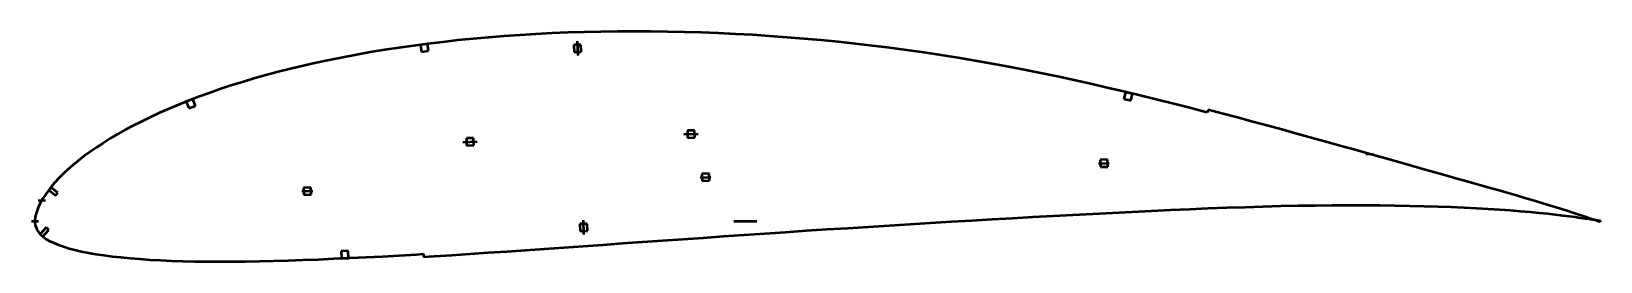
# Model space of a CAD drawing. Header units: metres. Extents: x -308 to 572, y -23 to 106.
import ezdxf

# ---------------------------------------------------------------- set-up
doc = ezdxf.new("R2010")
doc.units = ezdxf.units.M
for name, color, linetype, lineweight in [('FoilLayer', 1, 'Continuous', 50), ('StringerLayer', 1, 'Continuous', 50), ('SubLayer', 1, 'Continuous', 50)]:
    doc.layers.add(name, color=color, linetype=linetype, lineweight=lineweight)

msp = doc.modelspace()

# ---------------------------------------------------------------- linework, layer by layer
at = {"layer": 'FoilLayer'}
for p, q in [((-6.98, 105.76), (-16.03, 105.39)), ((2.17, 106.05), (-6.98, 105.76)), ((11.37, 106.25), (2.17, 106.05)), ((20.65, 106.38), (11.37, 106.25)), ((29.98, 106.45), (20.65, 106.38)), ((39.34, 106.41), (29.98, 106.45)), ((48.75, 106.29), (39.34, 106.41)), ((58.2, 106.08), (48.75, 106.29)), ((67.71, 105.79), (58.2, 106.08)), ((77.25, 105.42), (67.71, 105.79)), ((-101.99, 97.24), (-110.02, 96.02)), ((-93.84, 98.4), (-101.99, 97.24)), ((-85.58, 99.48), (-93.84, 98.4)), ((-77.21, 100.5), (-85.58, 99.48)), ((-68.74, 101.45), (-77.21, 100.5)), ((-60.2, 102.3), (-68.74, 101.45)), ((-51.55, 103.07), (-60.2, 102.3)), ((-42.8, 103.76), (-51.55, 103.07)), ((-33.94, 104.38), (-42.8, 103.76)), ((-25.02, 104.93), (-33.94, 104.38)), ((-16.03, 105.39), (-25.02, 104.93)), ((86.82, 104.97), (77.25, 105.42)), ((96.4, 104.43), (86.82, 104.97)), ((106, 103.81), (96.4, 104.43)), ((115.63, 103.1), (106, 103.81)), ((125.27, 102.32), (115.63, 103.1)), ((134.91, 101.45), (125.27, 102.32)), ((144.56, 100.51), (134.91, 101.45)), ((154.2, 99.49), (144.56, 100.51)), ((163.82, 98.37), (154.2, 99.49)), ((173.44, 97.18), (163.82, 98.37)), ((183.05, 95.9), (173.44, 97.18)), ((-148.31, 88.8), (-155.57, 87.17)), ((-140.91, 90.38), (-148.31, 88.8)), ((-133.37, 91.89), (-140.91, 90.38)), ((-125.7, 93.34), (-133.37, 91.89)), ((-117.92, 94.72), (-125.7, 93.34)), ((-110.02, 96.02), (-117.92, 94.72)), ((192.64, 94.55), (183.05, 95.9)), ((202.22, 93.12), (192.64, 94.55)), ((211.76, 91.61), (202.22, 93.12)), ((221.27, 90.02), (211.76, 91.61)), ((230.75, 88.35), (221.27, 90.02)), ((240.21, 86.6), (230.75, 88.35)), ((-183.16, 79.96), (-189.69, 78.02)), ((-176.47, 81.86), (-183.16, 79.96)), ((-169.64, 83.7), (-176.47, 81.86)), ((-162.67, 85.47), (-169.64, 83.7)), ((-155.57, 87.17), (-162.67, 85.47)), ((249.63, 84.78), (240.21, 86.6)), ((259.02, 82.9), (249.63, 84.78)), ((268.36, 80.96), (259.02, 82.9)), ((277.65, 78.93), (268.36, 80.96)), ((-208.34, 71.88), (-214.23, 69.72)), ((-202.28, 73.98), (-208.34, 71.88)), ((-196.07, 76.03), (-202.28, 73.98)), ((-189.69, 78.02), (-196.07, 76.03)), ((286.91, 76.84), (277.65, 78.93)), ((296.15, 74.69), (286.91, 76.84)), ((305.36, 72.5), (296.15, 74.69)), ((314.53, 70.31), (305.36, 72.5)), ((-230.95, 63.03), (-236.17, 60.73)), ((-225.55, 65.29), (-230.95, 63.03)), ((-219.98, 67.52), (-225.55, 65.29)), ((-214.23, 69.72), (-219.98, 67.52)), ((323.64, 68.08), (314.53, 70.31)), ((332.66, 65.83), (323.64, 68.08)), ((341.61, 63.55), (332.66, 65.83)), ((350.49, 61.26), (341.61, 63.55)), ((351.89, 62.49), (351.49, 61)), ((359.69, 60.44), (351.89, 62.49)), ((-250.8, 53.61), (-255.32, 51.21)), ((-246.09, 56.02), (-250.8, 53.61)), ((-241.21, 58.39), (-246.09, 56.02)), ((-236.17, 60.73), (-241.21, 58.39)), ((351.49, 61), (350.49, 61.26)), ((368.41, 58.13), (359.69, 60.44)), ((377.04, 55.82), (368.41, 58.13)), ((385.57, 53.49), (377.04, 55.82)), ((394.01, 51.17), (385.57, 53.49)), ((-263.79, 46.34), (-267.75, 43.88)), ((-259.66, 48.77), (-263.79, 46.34)), ((-255.32, 51.21), (-259.66, 48.77)), ((402.34, 48.88), (394.01, 51.17)), ((410.55, 46.62), (402.34, 48.88)), ((418.63, 44.39), (410.55, 46.62)), ((426.57, 42.17), (418.63, 44.39)), ((-278.51, 36.42), (-281.71, 33.94)), ((-275.11, 38.9), (-278.51, 36.42)), ((-271.51, 41.4), (-275.11, 38.9)), ((-267.75, 43.88), (-271.51, 41.4)), ((434.37, 39.98), (426.57, 42.17)), ((442.04, 37.83), (434.37, 39.98)), ((449.56, 35.73), (442.04, 37.83)), ((456.89, 33.67), (449.56, 35.73)), ((-290.12, 26.57), (-292.55, 24.13)), ((-287.51, 29.03), (-290.12, 26.57)), ((-284.71, 31.49), (-287.51, 29.03)), ((-281.71, 33.94), (-284.71, 31.49)), ((464.06, 31.64), (456.89, 33.67)), ((471.04, 29.67), (464.06, 31.64)), ((477.86, 27.75), (471.04, 29.67)), ((484.47, 25.88), (477.86, 27.75)), ((-296.82, 19.34), (-298.66, 17)), ((-294.78, 21.71), (-296.82, 19.34)), ((-292.55, 24.13), (-294.78, 21.71)), ((490.9, 24.07), (484.47, 25.88)), ((497.1, 22.32), (490.9, 24.07)), ((503.09, 20.61), (497.1, 22.32)), ((508.88, 18.97), (503.09, 20.61)), ((514.43, 17.39), (508.88, 18.97)), ((-302.95, 10.33), (-303.94, 8.3)), ((-301.72, 12.51), (-302.95, 10.33)), ((-300.29, 14.72), (-301.72, 12.51)), ((-298.66, 17), (-300.29, 14.72)), ((402.43, 8.78), (412.02, 8.92)), ((412.02, 8.92), (421.38, 9)), ((421.38, 9), (430.55, 9.07)), ((430.55, 9.07), (439.53, 9.07)), ((439.53, 9.07), (448.29, 9.01)), ((448.29, 9.01), (456.8, 8.9)), ((456.8, 8.9), (465.05, 8.75)), ((519.74, 15.87), (514.43, 17.39)), ((524.82, 14.41), (519.74, 15.87)), ((529.65, 13.01), (524.82, 14.41)), ((534.23, 11.65), (529.65, 13.01)), ((538.57, 10.36), (534.23, 11.65)), ((542.66, 9.12), (538.57, 10.36)), ((546.51, 7.94), (542.66, 9.12)), ((-305.79, 2.38), (-306, 0.26)), ((-306, 0.26), (-306, -0.24)), ((-305.38, 4.47), (-305.79, 2.38)), ((-304.79, 6.12), (-305.38, 4.47)), ((-303.94, 8.3), (-304.79, 6.12)), ((207.92, -0.18), (219.42, 0.48)), ((219.42, 0.48), (230.88, 1.16)), ((230.88, 1.16), (242.32, 1.82)), ((242.32, 1.82), (253.7, 2.45)), ((253.7, 2.45), (264.98, 3.05)), ((264.98, 3.05), (276.17, 3.64)), ((276.17, 3.64), (287.3, 4.25)), ((287.3, 4.25), (298.35, 4.82)), ((298.35, 4.82), (309.32, 5.35)), ((309.32, 5.35), (320.16, 5.85)), ((320.16, 5.85), (330.88, 6.35)), ((330.88, 6.35), (341.5, 6.84)), ((341.5, 6.84), (352.02, 7.28)), ((352.02, 7.28), (362.41, 7.66)), ((362.41, 7.66), (372.64, 7.99)), ((372.64, 7.99), (382.71, 8.31)), ((382.71, 8.31), (392.65, 8.58)), ((392.65, 8.58), (402.43, 8.78)), ((465.05, 8.75), (473.06, 8.56)), ((473.06, 8.56), (480.83, 8.33)), ((480.83, 8.33), (488.32, 8.05)), ((488.32, 8.05), (495.52, 7.73)), ((495.52, 7.73), (502.43, 7.39)), ((502.43, 7.39), (509.07, 7.02)), ((509.07, 7.02), (515.42, 6.62)), ((515.42, 6.62), (521.44, 6.16)), ((521.44, 6.16), (527.14, 5.69)), ((527.14, 5.69), (532.5, 5.23)), ((532.5, 5.23), (537.56, 4.76)), ((537.56, 4.76), (542.28, 4.28)), ((542.28, 4.28), (546.66, 3.8)), ((550.09, 6.83), (546.51, 7.94)), ((546.66, 3.8), (550.71, 3.32)), ((553.41, 5.78), (550.09, 6.83)), ((550.71, 3.32), (554.39, 2.86)), ((556.47, 4.8), (553.41, 5.78)), ((554.39, 2.86), (557.73, 2.42)), ((559.27, 3.89), (556.47, 4.8)), ((557.73, 2.42), (560.7, 2.01)), ((561.8, 3.05), (559.27, 3.89)), ((560.7, 2.01), (563.34, 1.64)), ((564.07, 2.29), (561.8, 3.05)), ((563.34, 1.64), (565.62, 1.32)), ((566.06, 1.62), (564.07, 2.29)), ((565.62, 1.32), (567.57, 1.03)), ((567.77, 1.04), (566.06, 1.62)), ((567.57, 1.03), (569.16, 0.8)), ((569.2, 0.54), (567.77, 1.04)), ((569.16, 0.8), (570.42, 0.6)), ((570.33, 0.15), (569.2, 0.54)), ((571.16, -0.14), (570.33, 0.15)), ((570.42, 0.6), (571.32, 0.46)), ((571.32, 0.46), (571.89, 0.38)), ((572.08, 0.35), (571.85, -0.38)), ((571.89, 0.38), (572.08, 0.35)), ((-306, -0.24), (-305.82, -2.18)), ((-305.82, -2.18), (-305.39, -3.56)), ((-305.39, -3.56), (-304.75, -4.9)), ((-304.75, -4.9), (-303.83, -6.24)), ((-303.83, -6.24), (-302.7, -7.53)), ((-302.7, -7.53), (-301.3, -8.79)), ((-301.3, -8.79), (-299.66, -9.97)), ((68.76, -9.2), (80.25, -8.4)), ((80.25, -8.4), (91.77, -7.63)), ((91.77, -7.63), (103.31, -6.85)), ((103.31, -6.85), (114.88, -6.05)), ((114.88, -6.05), (126.52, -5.26)), ((126.52, -5.26), (138.18, -4.5)), ((138.18, -4.5), (149.83, -3.77)), ((149.83, -3.77), (161.47, -3.04)), ((161.47, -3.04), (173.09, -2.29)), ((173.09, -2.29), (184.73, -1.56)), ((184.73, -1.56), (196.34, -0.86)), ((196.34, -0.86), (207.92, -0.18)), ((571.68, -0.32), (571.16, -0.14)), ((571.85, -0.38), (571.68, -0.32)), ((-299.66, -9.97), (-297.74, -11.09)), ((-297.74, -11.09), (-295.47, -12.15)), ((-295.47, -12.15), (-292.87, -13.19)), ((-292.87, -13.19), (-289.99, -14.2)), ((-289.99, -14.2), (-286.89, -15.17)), ((-286.89, -15.17), (-283.54, -16.06)), ((-283.54, -16.06), (-279.9, -16.88)), ((-279.9, -16.88), (-275.98, -17.65)), ((-62.03, -18.28), (-51.78, -17.58)), ((-51.78, -17.58), (-41.38, -16.87)), ((-41.38, -16.87), (-30.83, -16.16)), ((-30.83, -16.16), (-20.17, -15.45)), ((-20.17, -15.45), (-9.4, -14.71)), ((-9.4, -14.71), (1.47, -13.93)), ((1.47, -13.93), (12.47, -13.15)), ((12.47, -13.15), (23.58, -12.36)), ((23.58, -12.36), (34.77, -11.6)), ((34.77, -11.6), (46.02, -10.82)), ((46.02, -10.82), (57.35, -10.01)), ((57.35, -10.01), (68.76, -9.2)), ((-275.98, -17.65), (-271.79, -18.38)), ((-271.79, -18.38), (-267.37, -19.07)), ((-267.37, -19.07), (-262.72, -19.68)), ((-262.72, -19.68), (-257.81, -20.21)), ((-257.81, -20.21), (-252.61, -20.68)), ((-252.61, -20.68), (-247.15, -21.12)), ((-247.15, -21.12), (-241.48, -21.53)), ((-241.48, -21.53), (-235.6, -21.87)), ((-235.6, -21.87), (-229.48, -22.12)), ((-229.48, -22.12), (-223.11, -22.32)), ((-223.11, -22.32), (-216.48, -22.46)), ((-216.48, -22.46), (-209.64, -22.56)), ((-209.64, -22.56), (-202.6, -22.61)), ((-202.6, -22.61), (-195.35, -22.58)), ((-195.35, -22.58), (-187.85, -22.48)), ((-187.85, -22.48), (-180.11, -22.34)), ((-180.11, -22.34), (-172.16, -22.17)), ((-172.16, -22.17), (-164.03, -21.96)), ((-164.03, -21.96), (-155.71, -21.68)), ((-155.71, -21.68), (-147.18, -21.35)), ((-147.18, -21.35), (-138.43, -20.96)), ((-138.43, -20.96), (-129.48, -20.57)), ((-129.48, -20.57), (-120.37, -20.14)), ((-120.37, -20.14), (-111.1, -19.66)), ((-111.1, -19.66), (-101.65, -19.12)), ((-101.65, -19.12), (-92, -18.54)), ((-92, -18.54), (-88.12, -18.31)), ((-88.12, -18.31), (-88.03, -19.86)), ((-88.03, -19.86), (-82.08, -19.51)), ((-82.08, -19.51), (-72.12, -18.91)), ((-72.12, -18.91), (-62.03, -18.28))]:
    msp.add_line(p, q, dxfattribs=at)
at = {"layer": 'StringerLayer'}
for p, q in [((-85.76, 99.46), (-89.72, 98.94)), ((-89.72, 98.94), (-89.2, 94.97)), ((-85.23, 95.49), (-85.76, 99.46)), ((-89.2, 94.97), (-85.23, 95.49)), ((305.59, 72.45), (304.66, 68.56)), ((309.48, 71.52), (305.59, 72.45)), ((308.54, 67.63), (309.48, 71.52)), ((-217.42, 68.5), (-221.15, 67.07)), ((-221.15, 67.07), (-219.72, 63.34)), ((-219.72, 63.34), (-215.99, 64.77)), ((-215.99, 64.77), (-217.42, 68.5)), ((304.66, 68.56), (308.54, 67.63)), ((-297.01, 19.09), (-298.24, 17.52)), ((-293.08, 16.01), (-297.01, 19.09)), ((-298.24, 17.52), (-294.31, 14.43)), ((-294.31, 14.43), (-293.08, 16.01)), ((-299.7, -3.5), (-303.02, -7.24)), ((-303.02, -7.24), (-301.52, -8.57)), ((-301.52, -8.57), (-298.21, -4.83)), ((-298.21, -4.83), (-299.7, -3.5)), ((-130.27, -16.6), (-134.26, -16.77)), ((-134.26, -16.77), (-134.09, -20.77)), ((-130.09, -20.59), (-130.27, -16.6)), ((-134.09, -20.77), (-130.09, -20.59))]:
    msp.add_line(p, q, dxfattribs=at)
at = {"layer": 'SubLayer'}
for p, q in [((0.18, 98.99), (-3.82, 98.85)), ((-3.82, 98.85), (-3.68, 94.85)), ((-1.89, 100.92), (-1.61, 92.92)), ((0.32, 94.99), (0.18, 98.99)), ((-3.68, 94.85), (0.32, 94.99)), ((-65.96, 44.44), (-57.96, 44.72)), ((-60.03, 46.65), (-64.03, 46.51)), ((-64.03, 46.51), (-63.89, 42.52)), ((-59.89, 42.66), (-60.03, 46.65)), ((57.96, 48.77), (65.96, 49.05)), ((63.89, 50.98), (59.89, 50.84)), ((59.89, 50.84), (60.03, 46.84)), ((60.03, 46.84), (64.03, 46.98)), ((64.03, 46.98), (63.89, 50.98)), ((-63.89, 42.52), (-59.89, 42.66)), ((440.48, 37.64), (444.48, 37.78)), ((72.09, 26.77), (68.09, 26.63)), ((68.09, 26.63), (68.23, 22.64)), ((72.22, 22.78), (72.09, 26.77)), ((290.55, 32.4), (296.55, 32.61)), ((295.48, 34.57), (291.48, 34.43)), ((291.48, 34.43), (291.62, 30.44)), ((291.62, 30.44), (295.62, 30.58)), ((295.62, 30.58), (295.48, 34.57)), ((-151.31, 18.97), (-155.31, 18.83)), ((-155.31, 18.83), (-155.17, 14.83)), ((-151.17, 14.97), (-151.31, 18.97)), ((67.16, 24.6), (73.15, 24.81)), ((68.23, 22.64), (72.22, 22.78)), ((495.18, 22.34), (495.47, 23.3)), ((-304.17, 11.63), (-300.17, 11.77)), ((-156.24, 16.8), (-150.24, 17.01)), ((-155.17, 14.83), (-151.17, 14.97)), ((533.63, 11.31), (533.92, 12.26)), ((-308, 0), (-304, 0)), ((1.89, -7.42), (1.61, 0.58)), ((86, 0), (98.8, 0)), ((492.34, 7.37), (492.44, 8.37)), ((532.28, 4.74), (532.41, 5.74)), ((552.17, 2.64), (552.32, 3.62)), ((552.75, 5.47), (553.05, 6.42)), ((3.68, -1.35), (-0.32, -1.49)), ((-0.32, -1.49), (-0.18, -5.49)), ((-0.18, -5.49), (3.82, -5.35)), ((3.82, -5.35), (3.68, -1.35))]:
    msp.add_line(p, q, dxfattribs=at)

doc.saveas('drawing.dxf')
